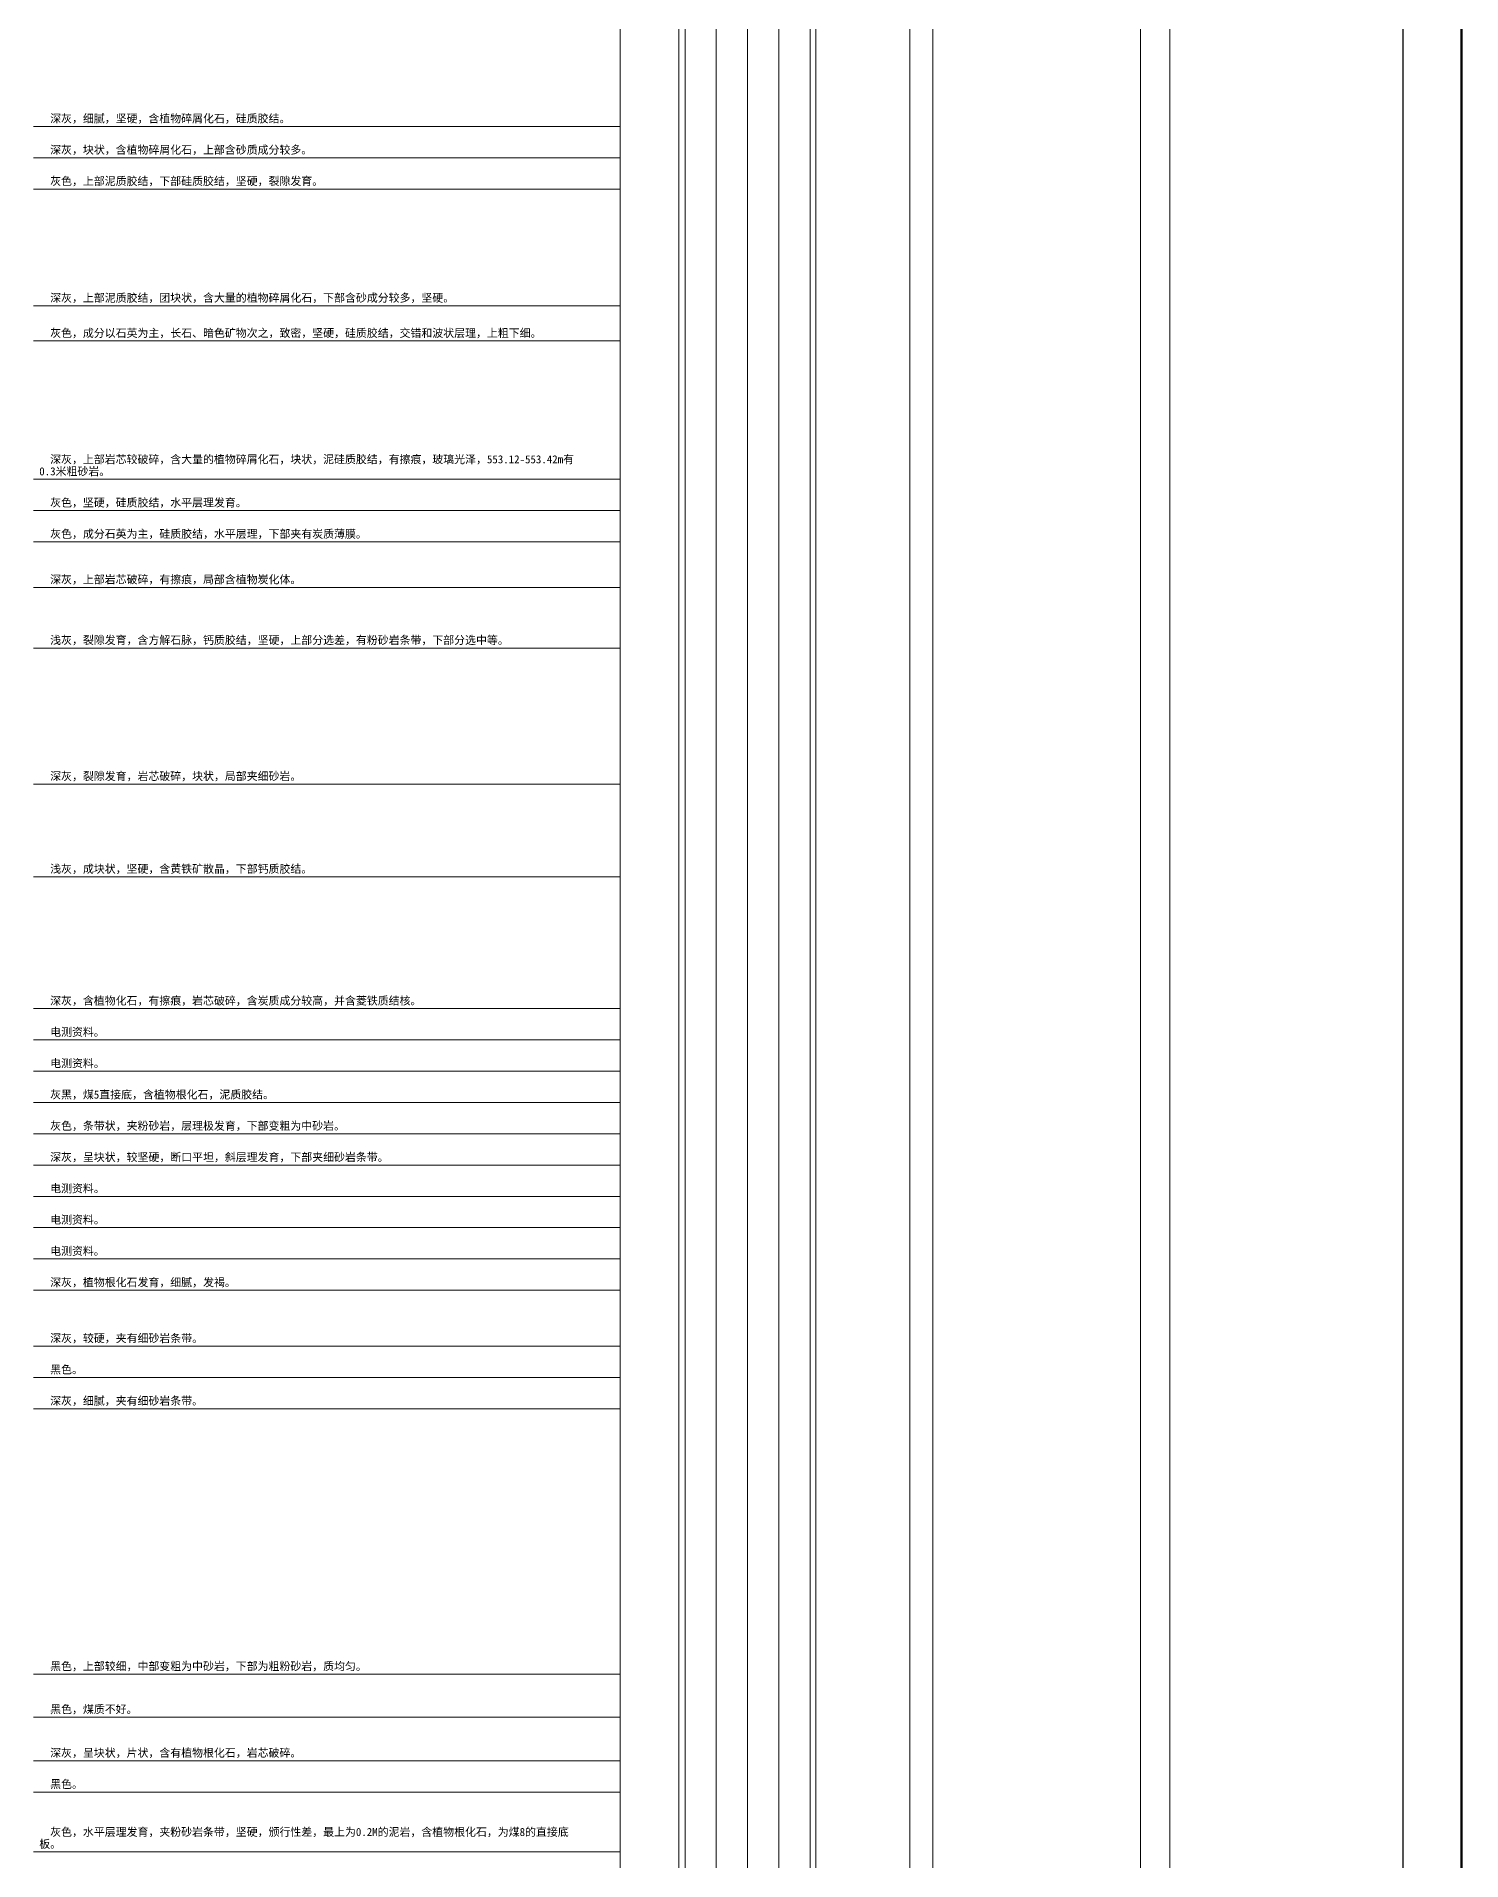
# Model space of a CAD drawing. Header units: inches. Extents: x -27 to 109, y -724 to 26.
# Drawn here: x 36 to 108.9, y -627.2 to -533.9 of the extents above; entities that cross this region are included whole.
import ezdxf

# ---------------------------------------------------------------- set-up
doc = ezdxf.new("R2010")
doc.units = ezdxf.units.IN
doc.header["$MEASUREMENT"] = 0
doc.layers.get('0').update_dxf_attribs({"lineweight": 0})
for name, color, linetype, lineweight, true_color in [('自然伽玛', 5, 'Continuous', 0, 0x0000ff), ('自然电位', 1, 'Continuous', 0, 0xff0000), ('视电阻率', 3, 'Continuous', 0, 0x00ff00)]:
    doc.layers.add(name, color=color, linetype=linetype, lineweight=lineweight, true_color=true_color)
doc.styles.add('宋体', font='')
doc.styles.get('宋体').set_extended_font_data('宋体')

msp = doc.modelspace()

# ---------------------------------------------------------------- linework, layer by layer
at = {"lineweight": 100}
msp.add_line((108.882, 26.296), (108.882, -724.212), dxfattribs=at)
at = {"lineweight": 30}
msp.add_line((105.882, 23.296), (105.882, -721.212), dxfattribs=at)
at = {"linetype": 'Continuous', "lineweight": 15}
for p, q in [((65.882, 0.896), (65.882, -693.554)), ((68.882, 0.896), (68.882, -693.554)), ((69.19, 0.896), (69.19, -693.554)), ((69.19, 0.896), (69.19, -693.554)), ((70.79, 0.896), (70.79, -693.554)), ((70.79, 0.896), (70.79, -693.554)), ((72.39, 0.896), (72.39, -693.554)), ((72.39, 0.896), (72.39, -693.554)), ((73.99, 0.896), (73.99, -693.554)), ((73.99, 0.896), (73.99, -693.554)), ((75.59, 0.896), (75.59, -693.554)), ((75.59, 0.896), (75.59, -693.554)), ((75.882, 0.896), (75.882, -693.554)), ((35.882, -538.534), (65.882, -538.534)), ((35.882, -540.134), (65.882, -540.134)), ((35.882, -541.734), (65.882, -541.734)), ((35.882, -547.704), (65.882, -547.704)), ((35.882, -549.504), (65.882, -549.504)), ((35.882, -556.574), (65.882, -556.574)), ((35.882, -558.174), (65.882, -558.174)), ((35.882, -559.774), (65.882, -559.774)), ((35.882, -562.104), (65.882, -562.104)), ((35.882, -565.204), (65.882, -565.204)), ((35.882, -572.164), (65.882, -572.164)), ((35.882, -576.904), (65.882, -576.904)), ((35.882, -583.644), (65.882, -583.644)), ((35.882, -585.244), (65.882, -585.244)), ((35.882, -586.844), (65.882, -586.844)), ((35.882, -588.444), (65.882, -588.444)), ((35.882, -590.044), (65.882, -590.044)), ((35.882, -591.644), (65.882, -591.644)), ((35.882, -593.244), (65.882, -593.244)), ((35.882, -594.844), (65.882, -594.844)), ((35.882, -596.444), (65.882, -596.444)), ((35.882, -598.044), (65.882, -598.044)), ((35.882, -600.904), (65.882, -600.904)), ((35.882, -602.504), (65.882, -602.504)), ((35.882, -604.104), (65.882, -604.104)), ((35.882, -617.674), (65.882, -617.674)), ((35.882, -619.874), (65.882, -619.874)), ((35.882, -622.104), (65.882, -622.104)), ((35.882, -623.704), (65.882, -623.704)), ((35.882, -626.764), (65.882, -626.764))]:
    msp.add_line(p, q, dxfattribs=at)
at = {"layer": '自然伽玛', "linetype": 'Continuous', "lineweight": 15}
msp.add_line((105.882, 0.896), (105.882, -693.554), dxfattribs=at)
at = {"layer": '自然电位', "linetype": 'Continuous', "lineweight": 15}
for p, q in [((80.682, 0.896), (80.682, -693.554)), ((93.964, 0.896), (93.964, -693.554))]:
    msp.add_line(p, q, dxfattribs=at)
at = {"layer": '视电阻率', "linetype": 'Continuous', "lineweight": 15}
for p, q in [((81.851, 0.896), (81.851, -693.554)), ((92.466, 0.896), (92.466, -693.554))]:
    msp.add_line(p, q, dxfattribs=at)

# ---------------------------------------------------------------- texts
at = {"style": '宋体'}
for s, p in [('  深灰，细腻，坚硬，含植物碎屑化石，硅质胶结。', (36.182, -538.334)), ('  深灰，块状，含植物碎屑化石，上部含砂质成分较多。', (36.182, -539.934)), ('  灰色，上部泥质胶结，下部硅质胶结，坚硬，裂隙发育。', (36.182, -541.534)), ('  深灰，上部泥质胶结，团块状，含大量的植物碎屑化石，下部含砂成分较多，坚硬。', (36.182, -547.504)), ('  灰色，成分以石英为主，长石、暗色矿物次之，致密，坚硬，硅质胶结，交错和波状层理，上粗下细。', (36.182, -549.304)), ('  深灰，上部岩芯较破碎，含大量的植物碎屑化石，块状，泥硅质胶结，有擦痕，玻璃光泽，553.12-553.42m有', (36.182, -555.76)), ('0.3米粗砂岩。', (36.182, -556.374)), ('  灰色，坚硬，硅质胶结，水平层理发育。', (36.182, -557.974)), ('  灰色，成分石英为主，硅质胶结，水平层理，下部夹有炭质薄膜。', (36.182, -559.574)), ('  深灰，上部岩芯破碎，有擦痕，局部含植物炭化体。', (36.182, -561.904)), ('  浅灰，裂隙发育，含方解石脉，钙质胶结，坚硬，上部分选差，有粉砂岩条带，下部分选中等。', (36.182, -565.004)), ('  深灰，裂隙发育，岩芯破碎，块状，局部夹细砂岩。', (36.182, -571.964)), ('  浅灰，成块状，坚硬，含黄铁矿散晶，下部钙质胶结。', (36.182, -576.704)), ('  深灰，含植物化石，有擦痕，岩芯破碎，含炭质成分较高，并含菱铁质结核。', (36.182, -583.444)), ('  电测资料。', (36.182, -585.044)), ('  电测资料。', (36.182, -586.644)), ('  灰黑，煤5直接底，含植物根化石，泥质胶结。', (36.182, -588.244)), ('  灰色，条带状，夹粉砂岩，层理极发育，下部变粗为中砂岩。', (36.182, -589.844)), ('  深灰，呈块状，较坚硬，断口平坦，斜层理发育，下部夹细砂岩条带。', (36.182, -591.444)), ('  电测资料。', (36.182, -593.044)), ('  电测资料。', (36.182, -594.644)), ('  电测资料。', (36.182, -596.244)), ('  深灰，植物根化石发育，细腻，发褐。', (36.182, -597.844)), ('  深灰，较硬，夹有细砂岩条带。', (36.182, -600.704)), ('  黑色。', (36.182, -602.304)), ('  深灰，细腻，夹有细砂岩条带。', (36.182, -603.904)), ('  黑色，上部较细，中部变粗为中砂岩，下部为粗粉砂岩，质均匀。', (36.182, -617.474)), ('  黑色，煤质不好。', (36.182, -619.674)), ('  深灰，呈块状，片状，含有植物根化石，岩芯破碎。', (36.182, -621.904)), ('  黑色。', (36.182, -623.504)), ('  灰色，水平层理发育，夹粉砂岩条带，坚硬，颁行性差，最上为0.2M的泥岩，含植物根化石，为煤8的直接底', (36.182, -625.95)), ('板。', (36.182, -626.564))]:
    msp.add_text(s, height=0.4092, dxfattribs=at).set_placement(p)

doc.saveas('drawing.dxf')
